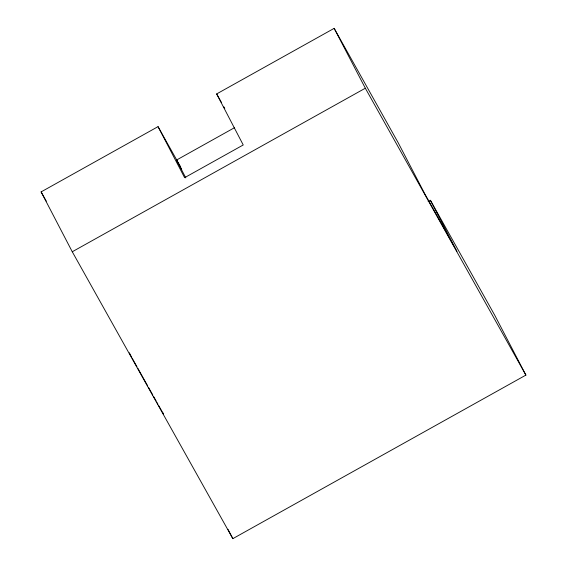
<?xml version="1.0" encoding="UTF-8"?>
<svg xmlns="http://www.w3.org/2000/svg" width="567" height="567" viewBox="0 0 567 567"><rect width="100%" height="100%" fill="white"/><g stroke="black" fill="none" stroke-linecap="round" stroke-linejoin="round"><path stroke-width="0.85" d="M428.113 201.561L430.396 200.286L494.736 315.238L525.893 375.099L232.839 538.65L72.264 251.762L41.108 191.901L158.044 126.639L180.66 167.038M158.044 126.639L184.615 177.677L243.229 144.968L216.658 93.931L334.161 28.35L398.282 142.912L424.853 193.949L456.967 251.323L430.396 200.286M185.799 177.896L176.514 160.057L234.355 127.773M72.264 251.762L365.325 88.211L334.161 28.35M365.325 88.211L525.893 375.099M216.658 93.931L221.35 102.315M223.915 106.887L224.766 108.41M176.514 160.057L181.667 169.264M41.108 191.901L46.267 201.129M132.217 358.266L136.93 366.679M137.788 368.21L147.633 385.808M148.49 387.339L152.771 394.986M153.629 396.517L156.201 401.11M157.052 402.641L157.91 404.165M158.767 405.696L163.48 414.116L162.679 412.521M227.977 529.323L232.839 538.65M129.34 352.787L131.792 357.501"/></g></svg>
